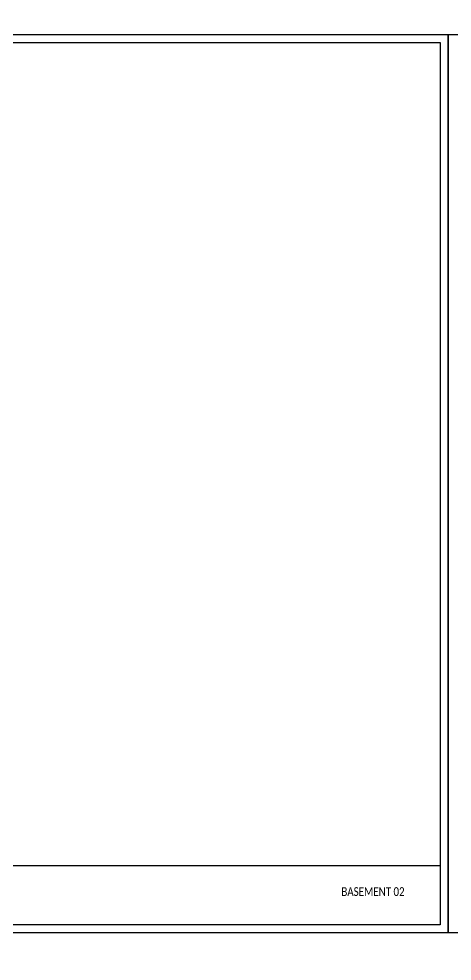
# Model space of a CAD drawing. Header units: metres. Extents: x 22161 to 254982, y -319656 to -11038.
# Drawn here: x 65436 to 71317, y -32388 to -19609 of the extents above; entities that cross this region are included whole.
import ezdxf

# ---------------------------------------------------------------- set-up
doc = ezdxf.new("R2010")
doc.units = ezdxf.units.M
doc.layers.add('j', color=4, linetype='Continuous')
doc.layers.add('PDF5_Solid Fills', color=7, linetype='Continuous', true_color=0x231f20)
doc.styles.add('Calibri', font='calibri.ttf', dxfattribs={"width": 0.8, "height": 0.8})
doc.styles.add('ITALIC', font='italic.shx')
doc.dimstyles.new('dim-a-100', dxfattribs={"dimtxt": 40, "dimasz": 1, "dimexe": 10, "dimexo": 0, "dimgap": 6, "dimtad": 0, "dimdec": 0, "dimrnd": 5, "dimzin": 0, "dimdsep": 46, "dimtxsty": 'ITALIC', "dimblk1": 'R', "dimblk2": 'R', "dimsah": 1, "dimcen": 0.01, "dimse1": 1, "dimse2": 1, "dimclrd": 1, "dimclrt": 3, "dimadec": 0, "dimazin": 0, "dimtfac": 1, "dimtdec": 0, "dimtix": 1, "dimtmove": 2, "dimatfit": 3, "dimldrblk": 'R', "dimfxl": 1, "dimtolj": 1, "dimtzin": 0, "dimarcsym": 0})

# ---------------------------------------------------------------- blocks, each defined once
blk = doc.blocks.new('R')
blk.add_line((0, 6), (0, -6))
blk.add_circle((0, 0), 2)
blk = doc.blocks.new('*D9490')
at = {"layer": 'Defpoints', "color": 0}
for p in [(22161, -11038), (254890, -319637), (254982, -319594)]:
    blk.add_point(p, dxfattribs=at)
at = {"layer": 'j', "color": 1, "lineweight": -2}
for p, q in [((254969, -319577), (254890, -319637)), ((254970, -319577), (254971, -319576)), ((254889, -319638), (254888, -319639))]:
    blk.add_line(p, q, dxfattribs=at)
for p, rotation in [((254969, -319577), 217.0216487905008), ((254890, -319637), 37.02164879050087)]:
    blk.add_blockref('R', p, dxfattribs=dict(at, rotation=rotation))
at = {"layer": 'j', "color": 3, "insert": (254929, -319607), "char_height": 40, "attachment_point": 5, "rotation": 217.0216, "style": 'ITALIC'}
blk.add_mtext('\\A1;100', dxfattribs=at)

msp = doc.modelspace()

# ---------------------------------------------------------------- hatches: boundary and pattern name
at = {"layer": 'PDF5_Solid Fills', "transparency": 33554559}
h = msp.add_hatch(color=256, dxfattribs=at)
h.paths.add_polyline_path([(68272.43, -28440.05), (68275.84, -28440.05)], flags=0)
h.paths.add_polyline_path([(68275.84, -28436.29), (68272.43, -28436.29)], flags=0)
h.paths.add_polyline_path([(68272.43, -28433.55), (68275.72, -28433.55)], flags=0)
h.paths.add_polyline_path([(68275.72, -28430.41), (68272.43, -28430.41)], flags=0)
h.paths.add_polyline_path([(68268.17, -28427.11), (68275.82, -28427.11)], flags=0)
h.paths.add_polyline_path([(68276.02, -28443.46), (68268.17, -28443.46)], flags=0)

# ---------------------------------------------------------------- linework, layer by layer
at = {"ltscale": 0.1}
msp.add_line((56408.24, -31092.36), (71154.88, -31092.36), dxfattribs=at)
for points in [[(56300.24, -19822.75), (71262.88, -19822.75), (71262.88, -32001.95), (56300.24, -32001.95)], [(56408.24, -19930.75), (71154.88, -19930.75), (71154.88, -31893.95), (56408.24, -31893.95)], [(71262.88, -19822.75), (86225.52, -19822.75), (86225.52, -32001.95), (71262.88, -32001.95)]]:
    msp.add_lwpolyline(points, close=True)

# ---------------------------------------------------------------- texts
at = {"linetype": 'Continuous', "insert": (69813.48, -31385.11), "char_height": 118.8665, "attachment_point": 1, "style": 'Calibri'}
msp.add_mtext_dynamic_manual_height_columns('BASEMENT 02', width=4135.4063, gutter_width=1.1, heights=[2756.94], dxfattribs=at)

# ---------------------------------------------------------------- dimensions: what is measured, and where the dimension line sits
at = {"layer": 'j', "color": 2}
dim = msp.add_linear_dim(base=(254889.51, -319637.39, 75000), p1=(254981.96, -319594.12, 75000), p2=(22160.54, -11038.28, 75000), angle=37.021649, dimstyle='dim-a-100', override={"dimfxl": 10, "dimfxlon": 1, "dimarcsym": 1}, dxfattribs=at)
dim.commit()
dim.dimension.update_dxf_attribs({"geometry": '*D9490', "text_midpoint": (254929.38, -319607.33, 75000)})

doc.saveas('drawing.dxf')
